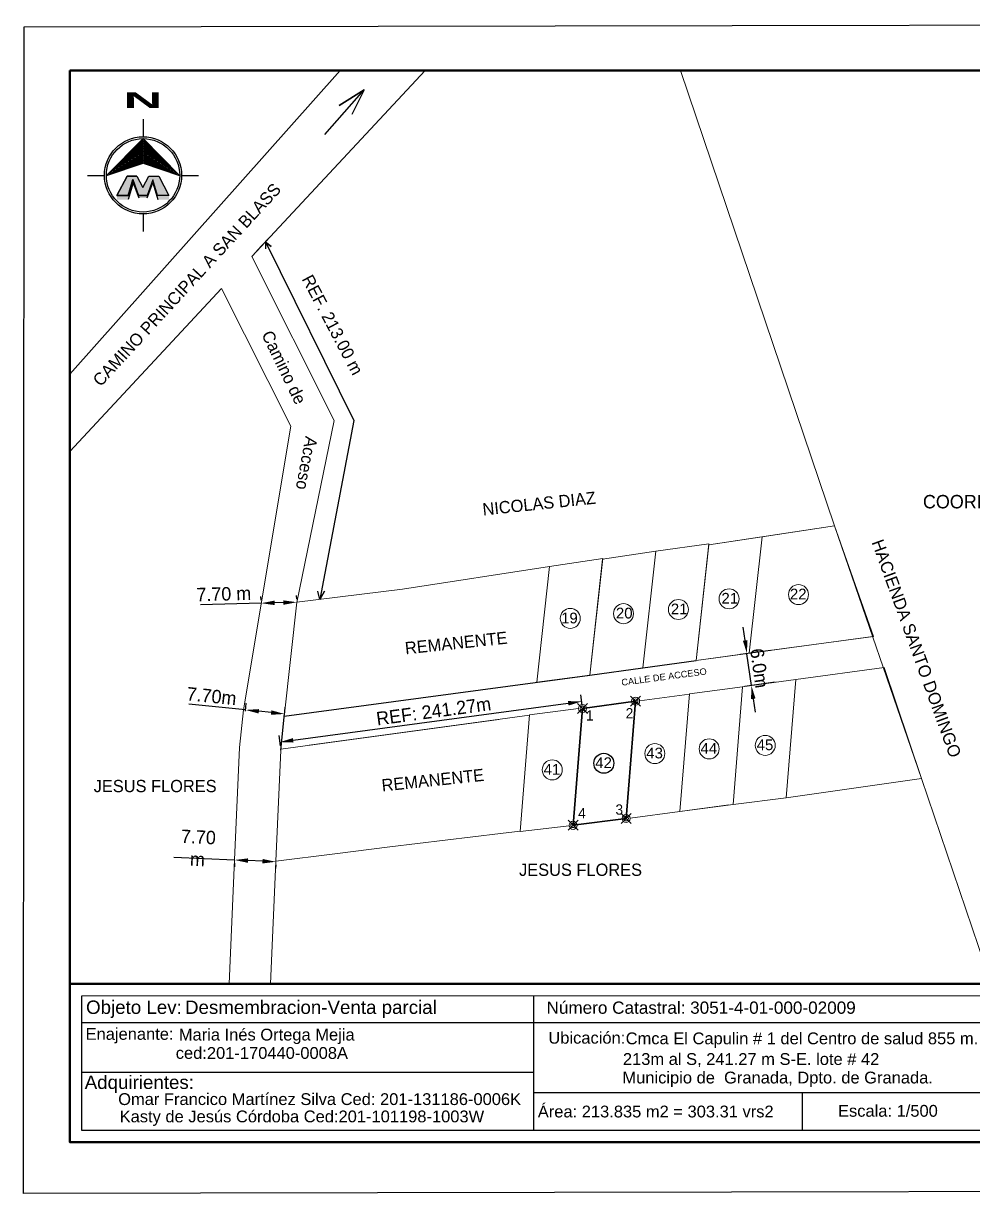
# Paper-space layout 'LAMINA DE TRABAJO' of a CAD drawing. Header units: millimetres. Extents: x 614351 to 615345, y 1320431 to 1320883.
# Drawn here: x 614659.8 to 614837.1, y 1320431.2 to 1320649.5 of the extents above; entities that cross this region are included whole.
import ezdxf
from ezdxf.enums import TextEntityAlignment as Align

# ---------------------------------------------------------------- set-up
doc = ezdxf.new("R2010")
doc.units = ezdxf.units.MM
doc.header["$PDMODE"] = 35
doc.header["$PDSIZE"] = 0.5
doc.layers.add('0 - TEXTO', color=5, linetype='Continuous')
doc.layers.add('2', color=7, linetype='Continuous')
doc.styles.add('HECTOR LOPEZ', font='arial.ttf')
doc.styles.add('LOPEZ', font='TCCM____.TTF')
doc.styles.add('PUNTOS PI', font='arial.ttf', dxfattribs={"height": 1.5})
doc.styles.get("Standard").update_dxf_attribs({"font": 'TCCM____.TTF'})
doc.styles.add('Style-ENGINEERING', font='ENGINEERING.shx')
doc.dimstyles.new('ISO-25', dxfattribs={"dimtxt": 2.5, "dimasz": 2.5, "dimexe": 1.25, "dimexo": 0.625, "dimtad": 1, "dimtxsty": 'Standard', "dimcen": 2.5, "dimadec": 0, "dimazin": 0, "dimtfac": 1, "dimtmove": 0, "dimatfit": 3, "dimfxl": 1, "dimarcsym": 0})

# ---------------------------------------------------------------- blocks, each defined once
blk = doc.blocks.new('*D348')
at = {"color": 0, "lineweight": -2, "transparency": 16777216}
for p, q in [((614704.19, 1320541.34), (614692.85, 1320541.02)), ((614704.18, 1320541.9), (614704.16, 1320542.59)), ((614708.34, 1320541.45), (614706.69, 1320541.41)), ((614710.83, 1320542.09), (614710.81, 1320542.77))]:
    blk.add_line(p, q, dxfattribs=at)
at = {"color": 0, "lineweight": 30, "transparency": 16777216}
for points in [[(614706.68, 1320541.82), (614706.7, 1320540.99), (614704.19, 1320541.34)], [(614708.33, 1320541.87), (614708.35, 1320541.04), (614710.84, 1320541.52)]]:
    blk.add_solid(points, dxfattribs=at)
at = {"layer": 'Defpoints', "color": 0, "lineweight": 30, "transparency": 16777216}
for p in [(614704.19, 1320541.34), (614704.19, 1320541.28), (614710.84, 1320541.46)]:
    blk.add_point(p, dxfattribs=at)
at = {"color": 0, "lineweight": 15, "transparency": 16777216, "insert": (614697.22, 1320543.06), "char_height": 2.5, "attachment_point": 5, "rotation": 1.5803}
blk.add_mtext('7.70 m', dxfattribs=at)
blk = doc.blocks.new('*D347')
at = {"color": 0, "lineweight": -2, "transparency": 16777216}
for p, q in [((614701.28, 1320521.43), (614690.72, 1320522.51)), ((614701.26, 1320521.22), (614701.41, 1320522.68)), ((614708.53, 1320520.48), (614708.68, 1320521.94)), ((614706.06, 1320520.95), (614703.77, 1320521.18))]:
    blk.add_line(p, q, dxfattribs=at)
at = {"color": 0, "lineweight": 30, "transparency": 16777216}
for points in [[(614703.81, 1320521.59), (614703.73, 1320520.77), (614701.28, 1320521.43)], [(614706.1, 1320521.36), (614706.02, 1320520.53), (614708.55, 1320520.69)]]:
    blk.add_solid(points, dxfattribs=at)
at = {"layer": 'Defpoints', "color": 0, "lineweight": 30, "transparency": 16777216}
for p in [(614701.2, 1320520.6), (614701.28, 1320521.43), (614708.46, 1320519.86)]:
    blk.add_point(p, dxfattribs=at)
at = {"color": 0, "lineweight": 15, "transparency": 16777216, "insert": (614694.95, 1320524), "char_height": 2.5, "attachment_point": 5, "rotation": 354.1785}
blk.add_mtext('7.70m', dxfattribs=at)
blk = doc.blocks.new('*D349')
at = {"color": 0, "lineweight": -2, "transparency": 16777216}
for p, q in [((614699.24, 1320493.45), (614687.9, 1320493.95)), ((614704.43, 1320493.23), (614701.74, 1320493.35)), ((614699.21, 1320492.87), (614699.19, 1320492.21)), ((614706.91, 1320492.54), (614706.88, 1320491.87))]:
    blk.add_line(p, q, dxfattribs=at)
at = {"color": 0, "lineweight": 30, "transparency": 16777216}
for points in [[(614701.76, 1320493.76), (614701.72, 1320492.93), (614699.24, 1320493.45)], [(614704.45, 1320493.65), (614704.42, 1320492.81), (614706.93, 1320493.12)]]:
    blk.add_solid(points, dxfattribs=at)
at = {"layer": 'Defpoints', "color": 0, "lineweight": 30, "transparency": 16777216}
for p in [(614699.24, 1320493.5), (614699.24, 1320493.45), (614706.93, 1320493.16)]:
    blk.add_point(p, dxfattribs=at)
at = {"color": 0, "lineweight": 15, "transparency": 16777216, "insert": (614692.4, 1320495.66), "char_height": 2.5, "width": 8.6436, "attachment_point": 5, "rotation": 357.5164}
blk.add_mtext('7.70 m', dxfattribs=at)
blk = doc.blocks.new('*D350')
at = {"layer": '2', "color": 0, "linetype": 'Continuous', "lineweight": -2, "transparency": 16777216}
for p, q in [((614794.47, 1320534.4), (614794.12, 1320536.87)), ((614799.22, 1320532.54), (614793.57, 1320531.75)), ((614795.63, 1320525.99), (614794.81, 1320531.92)), ((614800.04, 1320526.61), (614794.4, 1320525.82)), ((614795.98, 1320523.52), (614796.32, 1320521.04))]:
    blk.add_line(p, q, dxfattribs=at)
at = {"layer": '2', "color": 0, "linetype": 'Continuous', "lineweight": 30, "transparency": 16777216}
for points in [[(614794.88, 1320534.46), (614794.05, 1320534.34), (614794.81, 1320531.92)], [(614796.39, 1320523.58), (614795.57, 1320523.46), (614795.63, 1320525.99)]]:
    blk.add_solid(points, dxfattribs=at)
at = {"layer": 'Defpoints', "color": 0, "linetype": 'Continuous', "lineweight": 30, "transparency": 16777216}
for p in [(614799.84, 1320532.62), (614794.81, 1320531.92), (614800.66, 1320526.69)]:
    blk.add_point(p, dxfattribs=at)
at = {"layer": '2', "color": 0, "linetype": 'Continuous', "transparency": 16777216, "insert": (614797.12, 1320529.22), "char_height": 2.5, "attachment_point": 5, "rotation": 277.9216}
blk.add_mtext('6.0m', dxfattribs=at)
blk = doc.blocks.new('*D351')
at = {"color": 0, "lineweight": -2, "transparency": 16777216}
for p, q in [((614764.05, 1320522.34), (614763.79, 1320524.25)), ((614710.16, 1320515.77), (614761.48, 1320522.68)), ((614707.77, 1320514.76), (614707.52, 1320516.68))]:
    blk.add_line(p, q, dxfattribs=at)
at = {"color": 0, "lineweight": 30, "transparency": 16777216}
for points in [[(614761.42, 1320523.09), (614761.53, 1320522.26), (614763.96, 1320523.01)], [(614710.11, 1320516.18), (614710.22, 1320515.36), (614707.68, 1320515.44)]]:
    blk.add_solid(points, dxfattribs=at)
at = {"layer": 'Defpoints', "color": 0, "lineweight": 30, "transparency": 16777216}
for p in [(614763.96, 1320523.01), (614764.13, 1320521.72), (614707.86, 1320514.14)]:
    blk.add_point(p, dxfattribs=at)
at = {"color": 0, "lineweight": 15, "transparency": 16777216, "insert": (614736.36, 1320521.21), "char_height": 2.5, "attachment_point": 5, "rotation": 7.6637}
blk.add_mtext('REF: 241.27m', dxfattribs=at)

psp = doc.layouts.new('LAMINA DE TRABAJO')

# ---------------------------------------------------------------- hatches: boundary and pattern name
h = psp.add_hatch(color=7)
h.dxf.hatch_style = 1
h.paths.add_polyline_path([(614682.159, 1320623.418), (614688.988, 1320621.096), (614682.169, 1320627.963), (614675.314, 1320621.121)])
at = {"lineweight": 30}
h = psp.add_hatch(color=5, dxfattribs=at)
h.dxf.hatch_style = 1
h.paths.add_polyline_path([(614680.254, 1320620.259), (614680.277, 1320620.335), (614681.34, 1320617.346), (614682.933, 1320617.346), (614683.97, 1320620.259), (614684.882, 1320617.346), (614686.982, 1320617.346), (614685.078, 1320620.946), (614683.222, 1320620.946), (614682.137, 1320618.86), (614681.008, 1320620.946), (614679.196, 1320620.946), (614677.292, 1320617.346), (614679.392, 1320617.346)])
at = {"lineweight": 30, "true_color": 0x2424ff}
h = psp.add_hatch(color=160, dxfattribs=at)
h.dxf.hatch_style = 1
h.paths.add_polyline_path([(614680.295, 1320619.746), (614681.37, 1320616.901), (614682.942, 1320616.901), (614683.962, 1320619.74), (614684.9, 1320616.615), (614686.982, 1320616.615), (614686.982, 1320617.346), (614684.882, 1320617.346), (614683.97, 1320620.259), (614682.933, 1320617.346), (614681.34, 1320617.346), (614680.277, 1320620.335), (614679.392, 1320617.346), (614677.292, 1320617.346), (614677.292, 1320616.615), (614679.374, 1320616.615)])

# ---------------------------------------------------------------- linework, layer by layer
at = {"color": 0}
for p, q in [((614682.158, 1320631.593, -0.007), (614682.158, 1320628.316, -0.001)), ((614671.79, 1320621.121), (614674.961, 1320621.12)), ((614689.353, 1320621.12), (614692.524, 1320621.12)), ((614682.157, 1320613.924), (614682.157, 1320610.648, 0.005))]:
    psp.add_line(p, q, dxfattribs=at)
at = {"color": 5}
for p, q in [((614679.196, 1320620.946), (614681.008, 1320620.946)), ((614680.295, 1320619.746), (614679.374, 1320616.615)), ((614680.277, 1320620.335), (614679.392, 1320617.346)), ((614681.34, 1320617.346), (614680.277, 1320620.335)), ((614680.295, 1320619.746), (614681.37, 1320616.901)), ((614683.97, 1320620.259), (614682.933, 1320617.346)), ((614682.942, 1320616.901), (614683.962, 1320619.74)), ((614683.222, 1320620.946), (614685.078, 1320620.946)), ((614683.962, 1320619.74), (614684.9, 1320616.615)), ((614684.882, 1320617.346), (614683.97, 1320620.259)), ((614682.933, 1320617.346), (614681.34, 1320617.346))]:
    psp.add_line(p, q, dxfattribs=at)
at = {"color": 18, "lineweight": 30, "true_color": 0x000000}
for p, q in [((614705.507, 1320609.291), (614703.388, 1320607.017)), ((614704.995, 1320608.669), (614706.083, 1320607.865)), ((614706.083, 1320607.865), (614704.995, 1320608.669)), ((614704.995, 1320608.669), (614705.018, 1320607.446))]:
    psp.add_line(p, q, dxfattribs=at)
at = {"color": 7, "lineweight": 0}
for p, q in [((614773.103, 1320524), (614774.974, 1320522.128)), ((614773.103, 1320522.128), (614774.974, 1320524)), ((614763.194, 1320522.653), (614765.066, 1320520.781)), ((614763.194, 1320520.781), (614765.066, 1320522.653)), ((614771.317, 1320502.119), (614773.188, 1320500.247)), ((614771.317, 1320500.247), (614773.188, 1320502.119)), ((614761.43, 1320500.858), (614763.302, 1320498.986)), ((614761.43, 1320498.986), (614763.302, 1320500.858))]:
    psp.add_line(p, q, dxfattribs=at)
for p, q in [((614754.959, 1320468.116), (614754.959, 1320442.999)), ((614670.746, 1320463.142), (614841.895, 1320463.142)), ((614670.746, 1320453.874), (614755.029, 1320453.88)), ((614805.093, 1320450.079), (614805.093, 1320443.123))]:
    psp.add_line(p, q)
at = {"color": 4}
psp.add_lwpolyline([(614659.974, 1320648.797), (614990.192, 1320649.456), (614990.061, 1320431.906), (614659.842, 1320431.247)], close=True, dxfattribs=at)
at = {"color": 7, "lineweight": 50}
psp.add_lwpolyline([(614668.532, 1320640.692), (614934.41, 1320640.692), (614934.41, 1320440.81), (614668.532, 1320440.81)], close=True, dxfattribs=at)
at = {"color": 18, "lineweight": 30, "true_color": 0x000000}
for points in [[(614716.037, 1320628.762), (614723.385, 1320637.061), (614718.75, 1320634.125), (614723.385, 1320637.061), (614721.124, 1320632.488)], [(614704.971, 1320608.717), (614721.487, 1320575.385), (614715.115, 1320542.056), (614716.034, 1320543.577), (614715.115, 1320542.056), (614714.737, 1320543.584)]]:
    psp.add_lwpolyline(points, dxfattribs=at)
at = {"color": 7, "elevation": 0.007}
psp.add_lwpolyline([(614682.169, 1320627.963), (614675.314, 1320621.121), (614682.159, 1320623.418), (614688.988, 1320621.096), (614682.169, 1320627.963)], dxfattribs=at)
for points in [[(614682.168, 1320627.732), (614675.922, 1320621.497), (614682.159, 1320623.591), (614688.382, 1320621.475)], [(614682.168, 1320627.501), (614676.531, 1320621.874), (614682.16, 1320623.763), (614687.775, 1320621.854)], [(614682.167, 1320627.269), (614677.139, 1320622.25), (614682.16, 1320623.935), (614687.169, 1320622.233)], [(614682.167, 1320627.038), (614677.748, 1320622.627), (614682.16, 1320624.108), (614686.563, 1320622.611)], [(614682.166, 1320626.807), (614678.356, 1320623.004), (614682.161, 1320624.28), (614685.957, 1320622.99)], [(614682.166, 1320626.575), (614678.965, 1320623.38), (614682.161, 1320624.453), (614685.35, 1320623.369)], [(614682.165, 1320626.344), (614679.573, 1320623.757), (614682.161, 1320624.625), (614684.744, 1320623.747)], [(614682.165, 1320626.113), (614680.182, 1320624.133), (614682.162, 1320624.798), (614684.138, 1320624.126)], [(614682.164, 1320625.881), (614680.79, 1320624.51), (614682.162, 1320624.97), (614683.531, 1320624.505)], [(614682.164, 1320625.65), (614681.399, 1320624.886), (614682.162, 1320625.143), (614682.925, 1320624.883)], [(614682.163, 1320625.501), (614681.791, 1320625.129), (614682.162, 1320625.254), (614682.534, 1320625.127)]]:
    psp.add_lwpolyline(points, close=True, dxfattribs=at)
at = {"color": 5}
for points in [[(614681.008, 1320620.946), (614679.196, 1320620.946), (614677.292, 1320617.346), (614679.392, 1320617.346), (614680.277, 1320620.335), (614681.34, 1320617.346), (614682.933, 1320617.346)], [(614680.254, 1320620.259), (614679.392, 1320617.346), (614677.292, 1320617.346), (614679.196, 1320620.946), (614681.008, 1320620.946), (614682.137, 1320618.86), (614683.222, 1320620.946), (614685.078, 1320620.946), (614686.982, 1320617.346), (614684.882, 1320617.346), (614683.97, 1320620.259), (614682.933, 1320617.346), (614681.34, 1320617.346), (614680.277, 1320620.335)], [(614683.97, 1320620.259), (614682.933, 1320617.346), (614681.34, 1320617.346)], [(614682.137, 1320618.86), (614683.222, 1320620.946)], [(614683.266, 1320620.946), (614685.078, 1320620.946), (614686.982, 1320617.346), (614684.882, 1320617.346)]]:
    psp.add_lwpolyline(points, dxfattribs=at)
at = {"lineweight": 35, "ltscale": 0.5, "flags": 128}
psp.add_lwpolyline([(614764.13, 1320521.717), (614774.038, 1320523.064), (614772.253, 1320501.183), (614762.366, 1320499.922), (614764.13, 1320521.717)], dxfattribs=at)
at = {"lineweight": 50}
psp.add_lwpolyline([(614934.41, 1320440.81), (614668.532, 1320440.81), (614668.532, 1320470.375), (614934.41, 1320470.375)], close=True, dxfattribs=at)
psp.add_lwpolyline([(614933.245, 1320443.026), (614670.746, 1320442.986), (614670.746, 1320468.151), (614933.245, 1320468.192)], close=True)
at = {"color": 0}
for radius in [7.196, 6.843]:
    psp.add_circle((614682.157, 1320621.12), radius, dxfattribs=at)
at = {"color": 7, "lineweight": 0}
for centre in [(614774.038, 1320523.064), (614764.13, 1320521.717), (614772.253, 1320501.183), (614762.366, 1320499.922)]:
    psp.add_circle(centre, 0.752, dxfattribs=at)
at = {"color": 7, "lineweight": 20}
for centre in [(614764.13, 1320521.717), (614774.038, 1320523.064), (614762.366, 1320499.922), (614772.253, 1320501.183)]:
    psp.add_circle(centre, 0.434, dxfattribs=at)
at = {"layer": '2', "color": 1, "linetype": 'Continuous', "lineweight": 15}
for p, q in [((614718.919, 1320640.692), (614668.532, 1320584.068)), ((614734.758, 1320640.692), (614702.422, 1320605.981)), ((614811.146, 1320555.797), (614782.409, 1320640.692)), ((614717.786, 1320575.423), (614702.422, 1320605.981)), ((614696.814, 1320599.995), (614668.532, 1320569.655)), ((614709.707, 1320574.35), (614696.814, 1320599.995)), ((614710.843, 1320541.463), (614717.786, 1320575.423)), ((614811.146, 1320555.797), (614787.69, 1320552.235)), ((614811.146, 1320555.797), (614827.387, 1320508.675)), ((614730.546, 1320543.972), (614757.964, 1320548.192)), ((614710.846, 1320541.525), (614730.546, 1320543.972)), ((614708.548, 1320520.693), (614710.846, 1320541.525)), ((614785.309, 1320530.645), (614818.27, 1320535.128)), ((614803.899, 1320527.119), (614820.385, 1320529.361)), ((614820.385, 1320529.361), (614827.387, 1320508.675)), ((614793.892, 1320525.758), (614803.899, 1320527.119)), ((614803.899, 1320527.119), (614802.114, 1320505.065)), ((614774.788, 1320523.12), (614784.077, 1320524.373)), ((614748.515, 1320519.674), (614707.857, 1320514.145)), ((614713.135, 1320514.858), (614754.242, 1320520.449)), ((614706.937, 1320493.224), (614707.835, 1320513.939)), ((614827.387, 1320508.675), (614802.114, 1320505.065)), ((614827.387, 1320508.675), (614802.114, 1320505.065)), ((614827.387, 1320508.675), (614840.35, 1320470.375)), ((614802.114, 1320505.065), (614792.213, 1320503.815)), ((614782.307, 1320502.503), (614773.003, 1320501.235)), ((614791.452, 1320503.714), (614782.307, 1320502.503)), ((614748.863, 1320498.395), (614728.221, 1320495.93)), ((614752.492, 1320498.828), (614748.863, 1320498.395)), ((614728.221, 1320495.93), (614717.915, 1320494.622)), ((614699.241, 1320493.496), (614698.238, 1320470.375)), ((614717.915, 1320494.622), (614706.937, 1320493.224)), ((614706.934, 1320493.162), (614705.946, 1320470.375))]:
    psp.add_line(p, q, dxfattribs=at)
at = {"layer": '2', "color": 1, "linetype": 'Continuous'}
for p, q in [((614775.401, 1320529.298), (614785.309, 1320530.645)), ((614765.49, 1320527.95), (614775.401, 1320529.298)), ((614708.509, 1320520.289), (614765.49, 1320527.95)), ((614707.835, 1320513.939), (614708.548, 1320520.693))]:
    psp.add_line(p, q, dxfattribs=at)
at = {"layer": '2'}
psp.add_line((614754.959, 1320450.079), (614908.877, 1320450.096), dxfattribs=at)
at = {"layer": '2', "color": 1, "linetype": 'Continuous', "lineweight": 15}
psp.add_lwpolyline([(614699.241, 1320493.496), (614700.15, 1320514.448), (614700.89, 1320521.457), (614709.707, 1320574.35)], dxfattribs=at)
for points in [[(614795.216, 1320531.993), (614818.426, 1320535.15), (614811.146, 1320555.797), (614797.615, 1320553.742)], [(614775.401, 1320529.298), (614785.309, 1320530.645), (614787.708, 1320552.395), (614777.801, 1320551.047)], [(614785.307, 1320530.645), (614795.216, 1320531.993), (614797.615, 1320553.742), (614787.688, 1320552.235)], [(614765.494, 1320527.95), (614775.403, 1320529.297), (614777.801, 1320551.047), (614767.875, 1320549.54)], [(614755.583, 1320526.602), (614765.492, 1320527.95), (614767.89, 1320549.699), (614757.964, 1320548.192)], [(614784.081, 1320524.423), (614793.99, 1320525.771), (614792.213, 1320503.815), (614782.307, 1320502.503)]]:
    psp.add_lwpolyline(points, close=True, dxfattribs=at)
at = {"layer": '2', "color": 1, "linetype": 'Continuous', "lineweight": 15, "flags": 128}
for points in [[(614754.25, 1320520.539), (614763.378, 1320521.717)], [(614761.619, 1320499.833), (614752.486, 1320498.744), (614754.25, 1320520.539)]]:
    psp.add_lwpolyline(points, dxfattribs=at)
at = {"layer": '2', "color": 1, "linetype": 'Continuous', "lineweight": 15}
for centre in [(614791.462, 1320542.153), (614804.412, 1320542.942), (614771.773, 1320539.388), (614782.02, 1320540.162), (614761.851, 1320538.505), (614777.624, 1320513.295), (614787.752, 1320514.173), (614798.215, 1320514.828), (614758.483, 1320510.26)]:
    psp.add_circle(centre, 1.867, dxfattribs=at)
at = {"layer": '2', "color": 18, "linetype": 'Continuous', "true_color": 0x000000}
psp.add_circle((614768.107, 1320511.483), 1.867, dxfattribs=at)

# ---------------------------------------------------------------- texts
at = {"style": 'Style-ENGINEERING'}
for s, height, rotation, p in [('CAMINO PRINCIPAL A SAN BLASS', 2.28556, 47.37401, (614674.252, 1320581.596)), ('Camino de', 2.2856, 295.87392, (614704.199, 1320591.462)), ('Acceso', 2.2856, 259.42988, (614712.473, 1320572.585)), ('NICOLAS DIAZ', 2.28556, 6.00535, (614745.603, 1320557.683)), ('HACIENDA SANTO DOMINGO', 2.28556, 289.97298, (614818.022, 1320552.707)), ('REMANENTE', 2.2856, 6.00535, (614731.139, 1320531.797)), ('REMANENTE', 2.2856, 6.00535, (614726.782, 1320506.215))]:
    psp.add_text(s, height=height, rotation=rotation, dxfattribs=at).set_placement(p)
at = {"color": 7, "lineweight": 50, "style": 'HECTOR LOPEZ'}
psp.add_text('CALLE DE ACCESO', height=1.22972, rotation=7.56598, dxfattribs=at).set_placement((614771.466, 1320525.946))
at = {"color": 7, "lineweight": 30, "style": 'LOPEZ'}
for s, p in [('2', (614772.183, 1320519.292)), ('1', (614764.783, 1320518.88)), ('4', (614763.31, 1320500.647)), ('3', (614770.28, 1320501.329))]:
    psp.add_text(s, height=1.91, dxfattribs=at).set_placement(p, align=Align.BOTTOM_LEFT)
at = {"style": 'Style-ENGINEERING'}
for p in [(614672.951, 1320506.103), (614752.297, 1320490.493)]:
    psp.add_text('JESUS FLORES', height=2.28556, dxfattribs=at).set_placement(p)
at = {"color": 7, "lineweight": 50, "style": 'HECTOR LOPEZ'}
for s, height, p in [('Objeto Lev:', 2.5, (614671.529, 1320464.751)), ('Desmembracion-Venta parcial', 2.5, (614689.983, 1320464.747)), ('Enajenante:', 2.2, (614671.441, 1320459.923)), ('Maria Inés Ortega Mejia ', 2.2, (614688.834, 1320459.794)), ('Ubicación:', 2.2, (614757.763, 1320459.203)), (' Cmca El Capulin # 1 del Centro de salud 855 m. N-E, ', 2.2, (614771.329, 1320459.091)), (' ced:201-170440-0008A', 2.2, (614687.407, 1320456.371)), (' 213m al S, 241.27 m S-E. lote # 42', 2.2, (614770.809, 1320455.238)), ('Municipio de  Granada, Dpto. de Granada.', 2.2, (614771.576, 1320451.785)), ('Adquirientes:', 2.5, (614671.276, 1320450.756)), ('Omar Francico Martínez Silva Ced: 201-131186-0006K', 2.2, (614677.521, 1320447.763)), ('Área: 213.835 m2 = 303.31 vrs2', 2.2, (614755.789, 1320445.451, -0.007)), ('Escala: 1/500', 2.2, (614811.783, 1320445.579)), ('Kasty de Jesús Córdoba Ced:201-101198-1003W', 2.2, (614677.796, 1320444.536))]:
    psp.add_text(s, height=height, dxfattribs=at).set_placement(p)
at = {"color": 7, "lineweight": 25, "insert": (614678.508, 1320636.576), "char_height": 2.89014, "attachment_point": 1}
psp.add_mtext('{\\fBaskerville Old Face|b1|i0|c0|p18;\\W2.6;\\T2.05;N}', dxfattribs=at)
at = {"insert": (614717.501, 1320593.239), "char_height": 2.28556, "attachment_point": 5, "rotation": 297.85114, "style": 'Style-ENGINEERING'}
psp.add_mtext('\\A1;REF. 213.00 m', dxfattribs=at)
at = {"insert": (614757.418, 1320467.063), "char_height": 2.28556, "width": 112.12805, "attachment_point": 1, "style": 'Style-ENGINEERING'}
psp.add_mtext('{\\fArial|b0|i0|c0|p34;Número Catastral: 3051-4-01-000-02009}', dxfattribs=at)
at = {"layer": '0 - TEXTO', "transparency": 33554687}
psp.add_text('COORDENADAS NO VINCULADAS A LA RED GEODESICA DE NICARAGUA', height=2.5, dxfattribs=at).set_placement((614886.515, 1320559.025), align=Align.CENTER)
at = {"layer": '2', "color": 1, "linetype": 'Continuous', "lineweight": 15, "style": 'PUNTOS PI'}
for s, p in [('22', (614802.809, 1320542.046)), ('21', (614780.605, 1320539.266)), ('21', (614790.047, 1320541.257)), ('19', (614760.135, 1320537.579)), ('20', (614770.358, 1320538.492)), ('44', (614786.149, 1320513.277)), ('45', (614796.612, 1320513.932)), ('43', (614776.021, 1320512.399)), ('41', (614756.88, 1320509.364))]:
    psp.add_text(s, height=2, dxfattribs=at).set_placement(p)
at = {"layer": '2', "color": 18, "linetype": 'Continuous', "true_color": 0x000000, "style": 'PUNTOS PI'}
psp.add_text('42', height=2, dxfattribs=at).set_placement((614766.504, 1320510.587))

# ---------------------------------------------------------------- dimensions: what is measured, and where the dimension line sits
at = {"color": 18, "lineweight": 15, "true_color": 0x000000}
for base, p1, p2, angle, text, picture, middle in [((614704.193, 1320541.337), (614710.843, 1320541.463), (614704.194, 1320541.28), 181.58032, '7.70 m', '*D348', (614697.271, 1320541.146)), ((614701.284, 1320521.434), (614708.463, 1320519.858), (614701.199, 1320520.599), 174.17848, '7.70m', '*D347', (614694.76, 1320522.099)), ((614763.956, 1320523.009), (614707.857, 1320514.145), (614764.13, 1320521.717), 7.66369, 'REF: 241.27m', '*D351', (614736.617, 1320519.33)), ((614699.239, 1320493.454), (614706.934, 1320493.162), (614699.241, 1320493.496), 177.5164, '7.70 m', '*D349', (614692.322, 1320493.755))]:
    dim = psp.add_linear_dim(base=base, p1=p1, p2=p2, angle=angle, text=text, dimstyle='ISO-25', override={"dimfxl": 0.18}, dxfattribs=at)
    dim.commit()
    dim.dimension.update_dxf_attribs({"geometry": picture, "text_midpoint": middle, "dimtype": 161})
at = {"layer": '2', "color": 18, "linetype": 'Continuous', "true_color": 0x000000}
dim = psp.add_linear_dim(base=(614794.81, 1320531.922), p1=(614800.661, 1320526.693), p2=(614799.836, 1320532.621), angle=97.92165, text='6.0m', dimstyle='ISO-25', override={"dimfxl": 0.18}, dxfattribs=at)
dim.commit()
dim.dimension.update_dxf_attribs({"geometry": '*D350', "text_midpoint": (614795.222, 1320528.958), "dimtype": 161})

doc.saveas('drawing.dxf')
